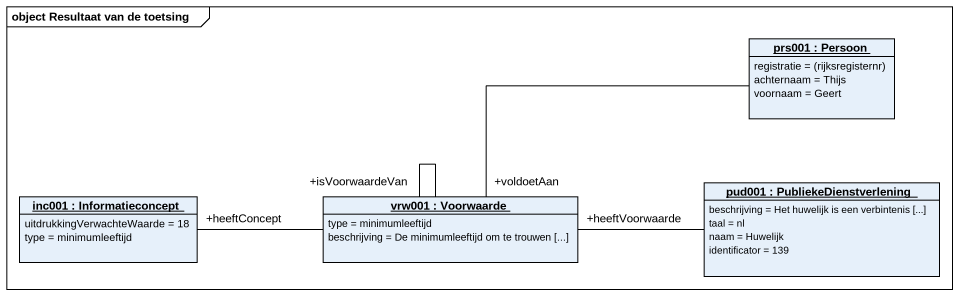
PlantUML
@startuml
mainframe object Resultaat van de toetsing
hide circle
hide empty members
object "prs001 : Persoon" as prs001 {
  registratie = (rijksregisternr)
  achternaam = Thijs
  voornaam = Geert
}
object "pud001 : PubliekeDienstverlening" as pud001 {
  beschrijving = Het huwelijk is een verbintenis [...]
  taal = nl
  naam = Huwelijk
  identificator = 139
}
object "inc001 : Informatieconcept" as inc001 {
  uitdrukkingVerwachteWaarde = 18
  type = minimumleeftijd
}
object "vrw001 : Voorwaarde" as vrw001 {
  type = minimumleeftijd
  beschrijving = De minimumleeftijd om te trouwen [...]
}
vrw001 "+voldoetAan" -right- prs001
vrw001 "+heeftVoorwaarde" -right- pud001
vrw001 -left- "+heeftConcept" inc001
vrw001 -- "+isVoorwaardeVan" vrw001
@enduml
